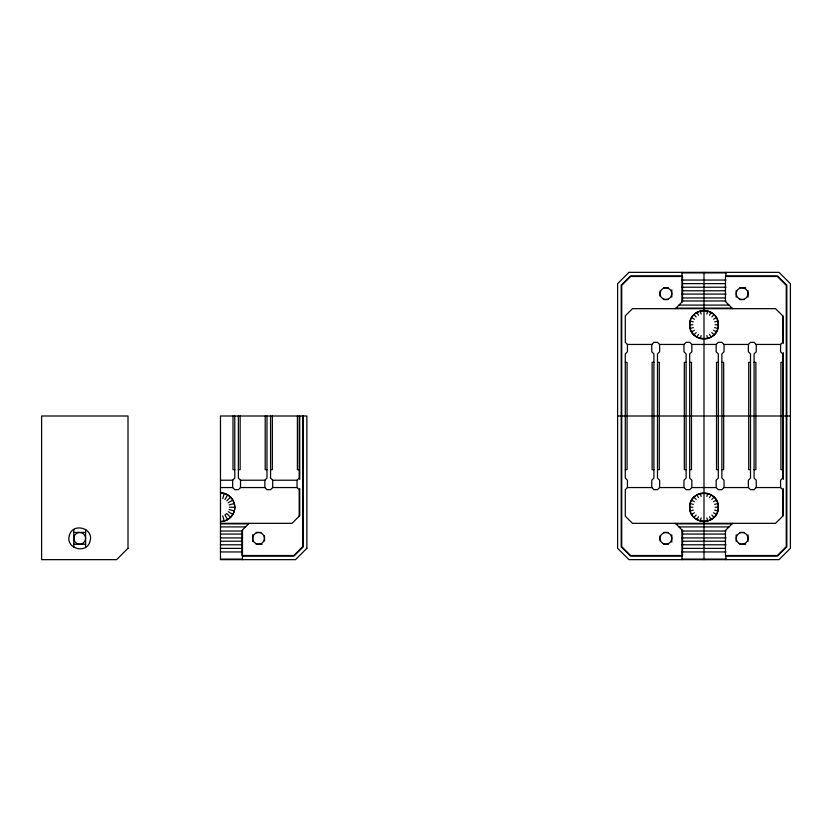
<?xml version="1.0" encoding="UTF-8"?>
<svg xmlns="http://www.w3.org/2000/svg" width="832" height="832" viewBox="0 0 832 832"><rect width="100%" height="100%" fill="white"/><g stroke="black" fill="none" stroke-linecap="round" stroke-linejoin="round"><path stroke-width="1.25" d="M234.302 510.931C236.808 502.226 229.549 492.752 220.48 492.918A14.31 14.31 0 0 1 234.79 507.229A14.31 14.31 0 0 1 220.48 521.539C226.803 521.508 232.638 517.036 234.302 510.931L229.122 509.548M689.686 324.771C688.99 306.384 719.004 306.384 718.307 324.771C719.004 343.148 688.99 343.148 689.686 324.771L692.91 324.771M689.686 507.229C688.99 488.852 719.004 488.852 718.307 507.229C719.004 525.616 688.99 525.616 689.686 507.229L692.91 507.229M222.799 498.586L224.182 493.407M700.294 338.593L701.126 335.483M706.867 314.059L707.699 310.95M700.294 521.05L701.126 517.941M706.867 496.517L707.699 493.407M224.952 499.481L227.635 494.832M696.842 337.168L698.454 334.37M709.55 315.162L711.152 312.374M696.842 519.626A14.31 14.31 0 0 1 696.842 494.832A14.31 14.31 0 0 1 718.307 507.229A14.31 14.31 0 0 1 696.842 519.626L698.454 516.838M709.55 497.63L711.152 494.832M220.48 480.22L232.648 480.22L234.79 478.067L234.79 416M226.803 500.906L230.599 497.11M299.187 516.173L299.187 489.694L297.045 487.552L272.719 487.552L270.566 489.694L266.989 489.694L264.846 487.552L240.521 487.552L238.368 489.694L234.79 489.694L232.648 487.552L220.48 487.552M238.368 416L238.368 478.067L240.521 480.22L264.846 480.22L266.989 478.067L266.989 416M249.101 523.328L241.946 530.483L241.946 555.526L293.821 555.526L302.765 546.582L302.765 416M270.566 416L270.566 478.067L272.719 480.22L297.045 480.22L299.187 478.067L299.187 416M675.376 308.672L682.531 301.517L682.531 276.474L630.656 276.474L621.712 285.418L621.712 546.582L630.656 555.526L682.531 555.526L682.531 530.483L675.376 523.328M783.245 343.533L783.245 316.358L775.549 308.672L632.445 308.672L625.29 315.827L625.29 342.306L627.442 344.448L651.768 344.448L653.91 342.306L657.488 342.306L659.641 344.448L683.966 344.448L686.109 342.306L689.686 342.306L691.839 344.448L716.165 344.448L718.307 342.306L721.885 342.306L724.038 344.448L748.363 344.448L750.506 342.306L754.083 342.306L756.236 344.448L780.562 344.448L782.704 342.306L782.704 315.827M693.878 334.89A14.31 14.31 0 0 1 700.294 310.95A14.31 14.31 0 0 1 717.818 328.474A14.31 14.31 0 0 1 693.878 334.89L696.155 332.613M711.838 316.93L714.116 314.652M782.704 516.173L782.704 489.694L780.562 487.552L756.236 487.552L754.083 489.694L750.506 489.694L748.363 487.552L724.038 487.552L721.885 489.694L718.307 489.694L716.165 487.552L691.839 487.552L689.686 489.694L686.109 489.694L683.966 487.552L659.641 487.552L657.488 489.694L653.91 489.694L651.768 487.552L627.442 487.552L625.29 489.694L625.29 516.173L632.445 523.328L775.549 523.328L783.245 515.642L783.245 488.467M693.878 517.348L696.155 515.07M711.838 499.387L714.116 497.11M732.618 523.328L725.462 530.483L725.462 555.526L777.338 555.526L786.282 546.582L786.282 285.418L777.338 276.474L725.462 276.474L725.462 301.517L732.618 308.672M228.228 502.757L232.877 500.074M691.61 331.926L694.398 330.314M713.606 319.228L716.394 317.616M691.61 514.384L694.398 512.772M713.606 501.686L716.394 500.074M690.175 328.474L693.285 327.642M714.709 321.901L717.818 321.069M229.122 504.92L234.302 503.526M690.175 510.931L693.285 510.099M714.709 504.358L717.818 503.526M682.001 272.896L726.003 272.896M682.001 275.933L630.438 275.933L621.182 285.189L621.182 546.811L630.438 556.067L682.001 556.067M726.003 275.933L777.566 275.933L786.822 285.189L786.822 546.811L777.566 556.067L726.003 556.067M682.001 280.051L726.003 280.051M682.531 283.629L725.462 283.629M682.001 287.206L726.003 287.206M663.541 287.737L668.262 287.737M739.742 287.737L745.649 287.737M682.531 290.784L725.462 290.784M682.001 294.091L726.003 294.091M682.531 297.939L725.462 297.939M663.541 299.551L668.262 299.551M739.742 299.551L744.463 299.551M682.001 300.976L726.003 300.976M678.954 305.094L729.04 305.094M675.917 308.131L732.087 308.131M715.094 324.771L718.307 324.771M625.29 362.336L627.078 362.336L627.078 469.664L625.29 469.664M653.91 362.336L652.122 362.336L652.122 469.664L653.91 469.664M657.488 362.336L659.277 362.336L659.277 469.664L657.488 469.664M686.109 362.336L684.32 362.336L684.32 469.664L686.109 469.664M689.686 362.336L691.475 362.336L691.475 469.664L689.686 469.664M718.307 362.336L716.518 362.336L716.518 469.664L718.307 469.664M721.885 362.336L723.674 362.336L723.674 469.664L721.885 469.664M750.506 362.336L748.717 362.336L748.717 469.664L750.506 469.664M754.083 362.336L755.872 362.336L755.872 469.664L754.083 469.664M782.704 362.336L780.915 362.336L780.915 469.664L782.704 469.664M617.604 416L621.182 416M621.712 416L627.078 416M627.349 416L786.282 416M786.822 416L790.4 416M234.79 469.664L233.002 469.664L233.002 416M238.368 469.664L240.157 469.664L240.157 416M266.989 469.664L265.2 469.664L265.2 416M270.566 469.664L272.355 469.664L272.355 416M299.187 469.664L297.398 469.664L297.398 416M229.424 507.229L234.79 507.229M715.094 507.229L718.307 507.229M220.48 523.328L292.032 523.328L299.728 515.642L299.728 488.467M220.48 523.869L248.57 523.869M675.917 523.869L732.087 523.869M220.48 526.906L245.523 526.906M678.954 526.906L729.04 526.906M220.48 531.024L242.486 531.024M682.001 531.024L726.003 531.024M73.798 532.449L85.602 532.449M256.225 532.449L260.946 532.449M663.541 532.449L668.262 532.449M739.742 532.449L744.463 532.449M220.48 534.061L241.946 534.061M682.531 534.061L725.462 534.061M220.48 537.909L242.486 537.909M682.001 537.909L726.003 537.909M220.48 541.216L241.946 541.216M682.531 541.216L725.462 541.216M73.798 544.263L85.602 544.263M256.225 544.263L262.122 544.263M663.541 544.263L668.262 544.263M739.742 544.263L745.649 544.263M220.48 544.794L242.486 544.794M682.001 544.794L726.003 544.794M220.48 548.371L241.946 548.371M682.531 548.371L725.462 548.371M220.48 551.949L242.486 551.949M682.001 551.949L726.003 551.949M242.486 556.067L294.05 556.067L303.306 546.811L303.306 416M220.48 559.104L242.486 559.104M682.001 559.104L726.003 559.104M690.175 321.069L693.285 321.901M714.709 327.642L717.818 328.474M690.175 503.526L693.285 504.358M714.709 510.099L717.818 510.931M691.61 317.616L694.398 319.228M713.606 330.314L716.394 331.926M691.61 500.074L694.398 501.686M713.606 512.772L716.394 514.384M228.228 511.701L232.877 514.384M693.878 314.652L696.155 316.93M711.838 332.613L714.116 334.89M693.878 497.11L696.155 499.387M711.838 515.07L714.116 517.348M230.599 517.348L226.803 513.552L224.952 514.977L227.635 519.626M696.842 312.374L698.454 315.162M709.55 334.37L711.152 337.168M696.842 494.832L698.454 497.63M709.55 516.838L711.152 519.626M700.294 310.95L701.126 314.059M706.867 335.483L707.699 338.593M700.294 493.407L701.126 496.517M706.867 517.941L707.699 521.05M222.799 515.871L224.182 521.05M783.245 352.591L783.245 479.409M780.562 344.448L780.562 351.78L782.704 353.933L782.704 478.067L780.562 480.22L780.562 487.552M756.236 344.448L756.236 351.78L754.083 353.933L754.083 478.067L756.236 480.22L756.236 487.552M748.363 344.448L748.363 351.78L750.506 353.933L750.506 478.067L748.363 480.22L748.363 487.552M748.01 290.503L748.01 297.19M748.01 534.81L748.01 541.497M736.195 290.503L736.195 297.19M736.195 534.81L736.195 541.497M726.003 272.355L726.003 276.474M726.003 555.526L726.003 559.645M724.038 344.448L724.038 351.78L721.885 353.933L721.885 478.067L724.038 480.22L724.038 487.552M716.165 344.448L716.165 351.78L718.307 353.933L718.307 478.067L716.165 480.22L716.165 487.552M703.997 272.355L703.997 559.645M691.839 344.448L691.839 351.78L689.686 353.933L689.686 478.067L691.839 480.22L691.839 487.552M683.966 344.448L683.966 351.78L686.109 353.933L686.109 478.067L683.966 480.22L683.966 487.552M682.001 272.355L682.001 302.047M682.001 529.953L682.001 559.645M671.798 289.838L671.798 297.19M671.798 534.81L671.798 542.162M659.994 291.106L659.994 296.182M659.994 535.818L659.994 540.894M659.641 344.448L659.641 351.78L657.488 353.933L657.488 478.067L659.641 480.22L659.641 487.552M651.768 344.448L651.768 351.78L653.91 353.933L653.91 478.067L651.768 480.22L651.768 487.552M627.442 344.448L627.442 351.78L625.29 353.933L625.29 478.067L627.442 480.22L627.442 487.552M299.728 416L299.728 479.409M297.045 480.22L297.045 487.552M272.719 480.22L272.719 487.552M264.846 480.22L264.846 487.552M264.482 535.818L264.482 540.894M252.678 534.81L252.678 541.497M242.486 529.953L242.486 559.645M240.521 480.22L240.521 487.552M232.648 480.22L232.648 487.552M85.602 529.474L85.602 547.238M73.798 529.474L73.798 547.238M69.337 535.579C65.26 548.756 87.006 554.59 90.064 541.133C94.141 527.956 72.394 522.122 69.337 535.579M128.003 548.288L116.646 559.645L41.6 559.645L41.6 416L128.003 416L128.003 548.288M306.883 548.288L295.526 559.645L220.48 559.645L220.48 416L306.883 416L306.883 548.288M628.95 272.355L617.604 283.712L617.604 548.288L628.95 559.645L779.043 559.645L790.4 548.288L790.4 283.712L779.043 272.355L628.95 272.355M739.149 298.761A5.907 5.907 0 0 0 748.01 293.644A5.907 5.907 0 0 0 739.149 288.538A5.907 5.907 0 0 0 739.149 298.761M662.948 298.761A5.907 5.907 0 0 0 671.798 293.644A5.907 5.907 0 0 0 662.948 288.538A5.907 5.907 0 0 0 662.948 298.761M739.149 543.462A5.907 5.907 0 0 0 748.01 538.356A5.907 5.907 0 0 0 739.149 533.239A5.907 5.907 0 0 0 739.149 543.462M662.948 543.462A5.907 5.907 0 0 0 671.798 538.356A5.907 5.907 0 0 0 662.948 533.239A5.907 5.907 0 0 0 662.948 543.462M76.752 543.462A5.907 5.907 0 0 0 85.602 538.356A5.907 5.907 0 0 0 76.752 533.239A5.907 5.907 0 0 0 76.752 543.462M255.632 543.462A5.907 5.907 0 0 0 264.482 538.356A5.907 5.907 0 0 0 255.632 533.239A5.907 5.907 0 0 0 255.632 543.462"/></g></svg>
